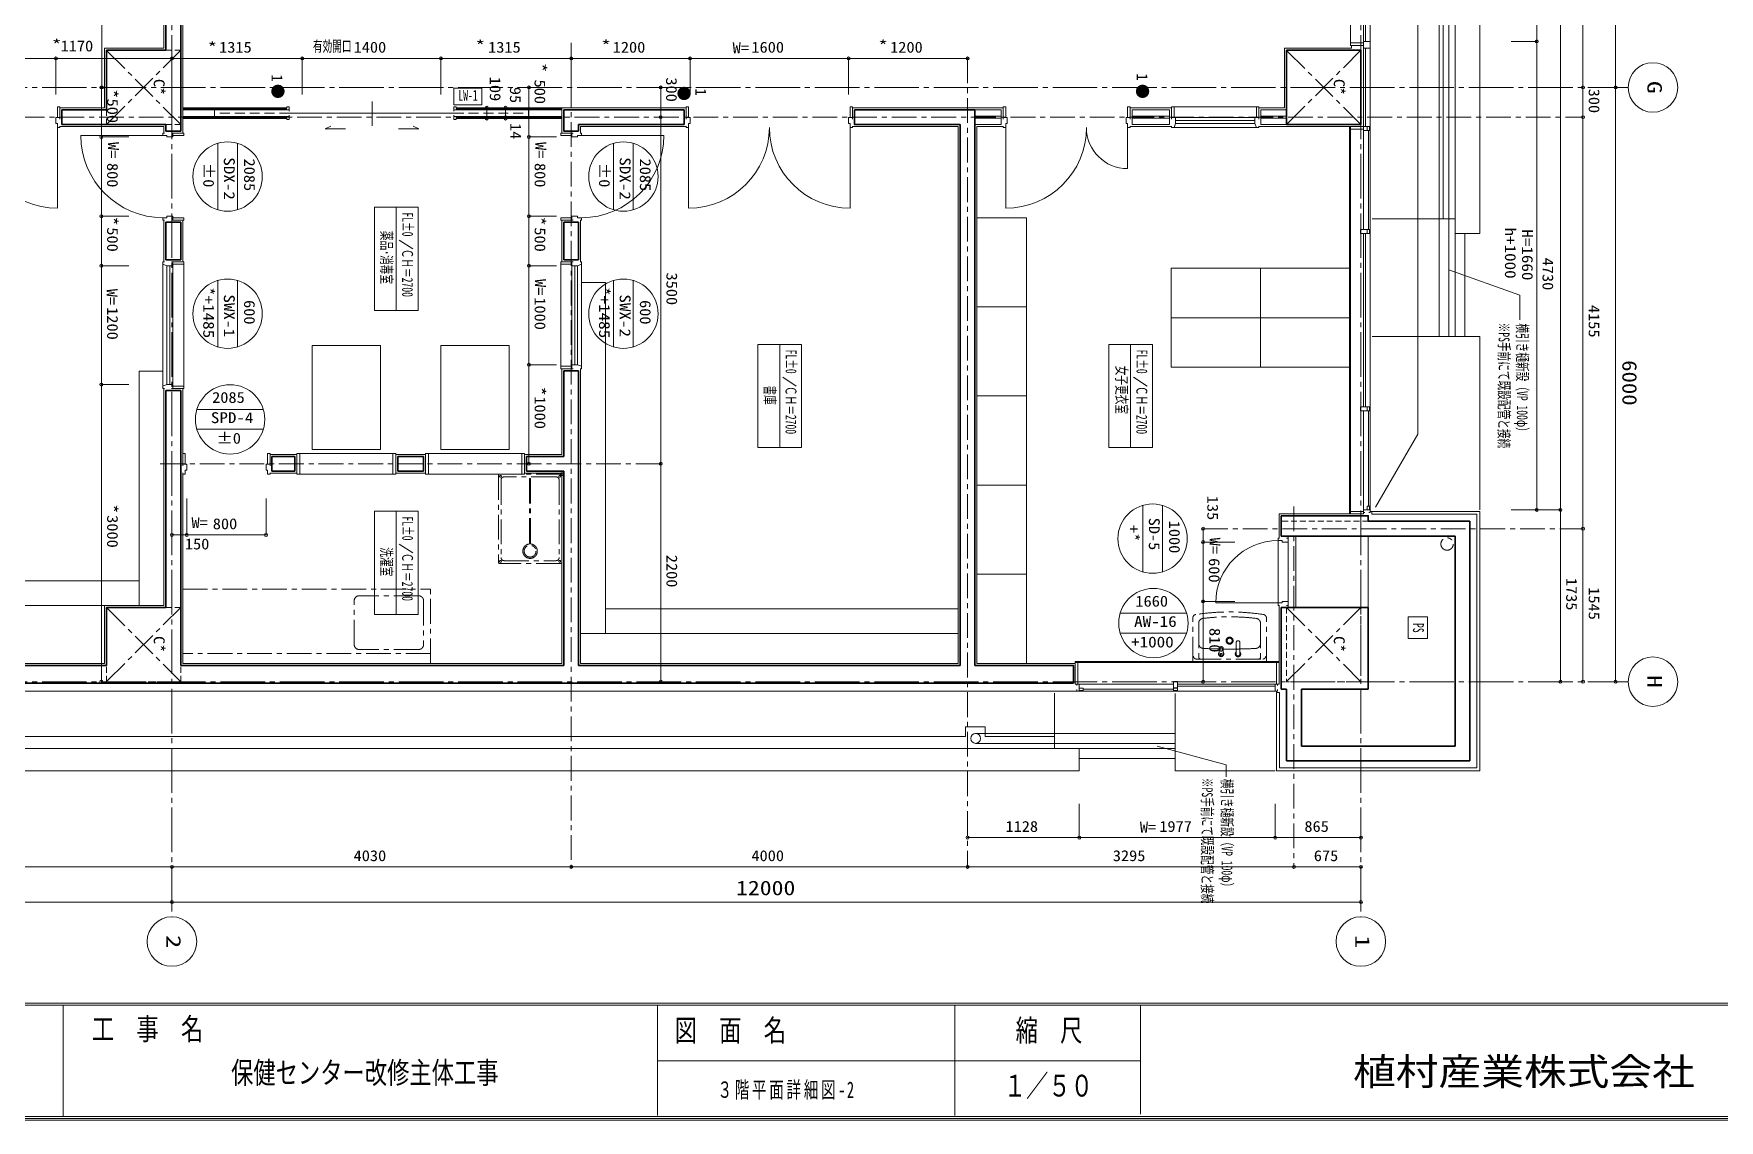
# Model space of a CAD drawing. Units: millimetres at full size, sheet at 1:50. Extents: x -48066 to 77311, y -302220 to 10476.
# Drawn here: x 51353 to 68365, y -55105 to -44134 of the extents above; entities that cross this region are included whole.
import ezdxf
from ezdxf.enums import TextEntityAlignment as Align

# ---------------------------------------------------------------- set-up
doc = ezdxf.new("R2010")
doc.units = ezdxf.units.MM
doc.header["$LTSCALE"] = 50
doc.header["$PDMODE"] = 32
doc.header["$PDSIZE"] = 30
for name, pattern in [('CHAIN1', [8, 5, -1, 1, -1]), ('CHAIN2', [12, 9, -1, 1, -1]), ('DASHED1', [1.8, 1.2, -0.6]), ('DASHED2', [3, 2, -1])]:
    doc.linetypes.add(name, pattern=pattern)
for name, color, linetype, lineweight in [('0-0_通り芯', 4, 'Continuous', 18), ('0-1_壁芯', 4, 'Continuous', 18), ('0-4_z246', 3, 'Continuous', 18), ('0-6_LGS', 4, 'Continuous', 18), ('0-7_仕上げ線', 3, 'Continuous', 18), ('0-8_平詳寸法', 4, 'Continuous', 18), ('0-A_外部建具', 4, 'Continuous', 18), ('0-B_内部建具', 4, 'Continuous', 18), ('0-C_文字', 4, 'Continuous', 18), ('1-1_床雑', 4, 'Continuous', 18), ('2-C_文字', 4, 'CHAIN1', 18), ('2-F_補助線', 4, 'CHAIN1', 18), ('3-0_平詳文字', 4, 'Continuous', 18), ('3-1_室名符号', 4, 'Continuous', 18), ('3-4_Dｼｰﾄ', 4, 'Continuous', 18), ('4-4_柱・壁', 2, 'Continuous', 35), ('4-5_柱壁寸法', 7, 'CHAIN1', 9), ('C-F_補助線', 4, 'Continuous', 18), ('F-0_図面枠', 4, 'Continuous', 18)]:
    doc.layers.add(name, color=color, linetype=linetype, lineweight=lineweight)
doc.layers.add('6-8', color=7, linetype='Continuous')
doc.styles.add('ＭＳ ゴシック', font='')
doc.styles.get('ＭＳ ゴシック').set_extended_font_data('MS Gothic')

msp = doc.modelspace()

# ---------------------------------------------------------------- linework, layer by layer
at = {"layer": '0-0_通り芯', "color": 6, "linetype": 'CHAIN2'}
for p, q in [((52747.4, -26148.41), (52747.4, -53050.25)), ((64747.4, -26148.41), (64747.4, -53050.25)), ((38836.91, -44676.59), (67445.14, -44676.59)), ((38836.91, -50676.59), (67445.14, -50676.59))]:
    msp.add_line(p, q, dxfattribs=at)
at = {"layer": '0-0_通り芯'}
for p, q in [((67317.71, -38676.59), (67317.71, -44676.59)), ((67317.71, -44676.59), (67317.71, -50676.59)), ((41747.4, -52901.41), (52747.4, -52901.41)), ((52747.4, -52901.41), (64747.4, -52901.41))]:
    msp.add_line(p, q, dxfattribs=at)
for centre in [(67695.14, -44676.59), (67695.14, -50676.59), (52747.4, -53300.25), (64747.4, -53300.25)]:
    msp.add_circle(centre, 250, dxfattribs=at)
for p in [(67317.71, -44676.59), (67317.71, -50676.59), (52747.4, -52901.41), (64747.4, -52901.41)]:
    msp.add_point(p, dxfattribs=at)
at = {"layer": '0-1_壁芯'}
for p, q in [((66989.1, -41526.59), (66989.1, -44676.59)), ((57680.83, -44676.59), (57680.83, -44976.59)), ((66989.1, -44676.59), (66989.1, -44976.59)), ((57680.83, -44976.59), (57680.83, -48476.59)), ((66989.1, -44976.59), (66989.1, -49131.59)), ((57680.83, -48476.59), (57680.83, -50676.59)), ((66989.1, -49131.59), (66989.1, -50676.59)), ((48777.4, -52546.37), (52747.4, -52546.37)), ((52747.4, -52546.37), (56777.4, -52546.37)), ((56777.4, -52546.37), (60777.4, -52546.37)), ((60777.4, -52546.37), (64072.4, -52546.37)), ((64072.4, -52546.37), (64747.4, -52546.37))]:
    msp.add_line(p, q, dxfattribs=at)
at = {"layer": '0-1_壁芯', "linetype": 'CHAIN1'}
for p, q in [((56777.4, -44226.59), (56777.4, -52546.37)), ((60777.4, -44383.37), (60777.4, -52546.37)), ((48012.03, -44976.59), (66989.1, -44976.59)), ((52628.2, -48476.59), (57680.83, -48476.59)), ((64072.4, -48907.47), (64072.4, -52546.37)), ((63154.82, -49131.59), (66989.1, -49131.59))]:
    msp.add_line(p, q, dxfattribs=at)
at = {"layer": '0-1_壁芯'}
for p in [(57680.83, -44676.59), (66989.1, -44676.59), (57680.83, -44976.59), (66989.1, -44976.59), (57680.83, -48476.59), (66989.1, -49131.59), (57680.83, -50676.59), (66989.1, -50676.59), (52747.4, -52546.37), (56777.4, -52546.37), (60777.4, -52546.37), (64072.4, -52546.37), (64747.4, -52546.37)]:
    msp.add_point(p, dxfattribs=at)
at = {"layer": '0-4_z246'}
for p, q in [((65697.39, -26148.41), (65697.39, -47191.59)), ((65947.4, -46151.59), (65947.4, -26148.41)), ((65536.89, -38676.59), (65536.89, -47191.59)), ((65577.4, -38776.59), (65577.4, -46001.59)), ((65636.7, -38676.59), (65636.7, -47191.59)), ((65697.39, -46001.59), (64862.39, -46001.59)), ((65697.39, -46151.59), (65947.4, -46151.59)), ((65797.39, -46151.59), (65797.39, -47191.59)), ((64862.4, -47191.59), (65947.4, -47191.59)), ((65947.4, -48941.59), (65947.4, -47191.59)), ((61655.39, -51351.59), (61655.39, -50791.58)), ((62873.9, -50796.59), (62873.9, -51576.59)), ((60755.39, -51131.59), (60955.4, -51131.59)), ((60755.39, -51231.59), (60755.39, -51131.59)), ((60858.29, -51199.5), (62873.9, -51199.5)), ((60955.4, -51231.59), (60955.4, -51131.59)), ((43639.4, -51351.59), (62873.9, -51351.59)), ((45739.4, -51231.59), (60755.39, -51231.59)), ((60858.29, -51299.3), (62873.9, -51299.3)), ((60955.4, -51231.59), (61655.39, -51231.59)), ((61905.39, -51576.58), (61905.39, -51351.59)), ((61905.39, -51451.59), (62873.9, -51451.59)), ((62873.9, -51576.59), (63882.4, -51576.59))]:
    msp.add_line(p, q, dxfattribs=at)
msp.add_lwpolyline([(61905.39, -51576.58), (44589.4, -51576.58), (44589.4, -51351.59)], dxfattribs=at)
msp.add_circle((60859.5, -51249.48), 50, dxfattribs=at)
at = {"layer": '0-6_LGS'}
for p, q in [((53932.4, -44903.59), (52857.4, -44903.59)), ((53177.4, -44903.59), (53177.4, -44968.59)), ((56682.4, -44903.59), (55592.4, -44903.59)), ((56347.4, -44903.59), (56347.4, -44968.59)), ((61117.4, -44901.59), (60852.4, -44901.59)), ((61117.4, -45051.59), (61117.4, -44901.59)), ((62437.4, -45051.59), (62437.4, -44901.59)), ((62817.4, -44901.59), (62437.4, -44901.59)), ((62817.4, -45051.59), (62817.4, -44901.59)), ((63737.4, -45051.59), (63737.4, -44901.59)), ((63997.4, -44901.59), (63737.4, -44901.59)), ((53932.4, -44968.59), (52857.4, -44968.59)), ((56682.4, -44968.59), (55592.4, -44968.59)), ((61117.4, -44966.59), (60852.4, -44966.59)), ((61117.4, -44986.59), (60852.4, -44986.59)), ((61117.4, -45051.59), (60852.4, -45051.59)), ((62817.4, -44966.59), (62437.4, -44966.59)), ((62817.4, -44986.59), (62437.4, -44986.59)), ((62817.4, -45051.59), (62437.4, -45051.59)), ((63997.4, -44966.59), (63737.4, -44966.59)), ((63997.4, -44986.59), (63737.4, -44986.59)), ((63997.4, -45051.59), (63737.4, -45051.59))]:
    msp.add_line(p, q, dxfattribs=at)
at = {"layer": '0-7_仕上げ線'}
for p, q in [((52667.4, -44281.59), (52667.4, -42486.59)), ((52857.4, -45136.59), (52857.4, -43256.59)), ((52667.4, -44281.59), (52067.4, -44281.59)), ((52067.4, -44281.59), (52067.4, -44881.59)), ((63977.4, -44881.59), (63977.4, -44281.59)), ((64652.4, -44281.59), (63977.4, -44281.59)), ((52067.4, -44881.59), (51617.4, -44881.59)), ((53907.4, -44881.59), (52857.4, -44881.59)), ((53907.4, -44891.09), (52857.4, -44891.09)), ((57937.4, -44881.59), (55617.4, -44881.59)), ((56682.4, -44891.09), (55617.4, -44891.09)), ((56682.4, -44881.59), (56682.4, -45136.59)), ((61137.4, -44881.59), (59617.4, -44881.59)), ((62837.4, -44881.59), (62417.4, -44881.59)), ((63977.4, -44881.59), (63717.4, -44881.59)), ((52667.4, -45071.59), (51617.4, -45071.59)), ((52667.4, -45071.59), (52667.4, -45136.59)), ((53907.4, -44981.09), (52857.4, -44981.09)), ((53907.4, -44990.59), (52857.4, -44990.59)), ((56682.4, -44981.09), (55617.4, -44981.09)), ((56682.4, -44990.59), (55617.4, -44990.59)), ((57937.4, -45071.59), (56872.4, -45071.59)), ((56872.4, -45071.59), (56872.4, -45136.59)), ((60682.4, -45071.59), (59617.4, -45071.59)), ((60682.4, -45071.59), (60682.4, -50491.59)), ((60872.4, -45071.59), (60872.4, -50491.59)), ((61137.4, -45071.59), (60872.4, -45071.59)), ((62837.4, -45071.59), (62417.4, -45071.59)), ((64642.4, -45071.59), (63717.4, -45071.59)), ((64633.4, -45071.59), (64633.4, -48981.59)), ((52667.4, -46016.59), (52667.4, -46436.59)), ((52857.4, -46016.59), (52857.4, -46436.59)), ((56682.4, -46016.59), (56682.4, -46436.59)), ((56872.4, -46016.59), (56872.4, -46436.59)), ((56682.4, -47516.59), (56682.4, -48381.59)), ((56872.4, -47516.59), (56872.4, -50491.59)), ((52667.4, -47716.59), (52667.4, -49906.59)), ((52857.4, -48371.59), (52857.4, -47716.59)), ((54007.4, -48381.59), (53737.4, -48381.59)), ((55307.4, -48381.59), (55007.4, -48381.59)), ((56682.4, -48381.59), (56307.4, -48381.59)), ((52857.4, -48581.59), (52857.4, -50491.59)), ((54007.4, -48571.59), (53737.4, -48571.59)), ((55307.4, -48571.59), (55007.4, -48571.59)), ((56682.4, -48571.59), (56307.4, -48571.59)), ((63922.4, -49226.59), (63922.4, -48981.59)), ((64642.4, -48981.59), (63922.4, -48981.59)), ((65947.4, -48956.59), (64842.4, -48956.59)), ((65917.4, -48986.58), (64857.4, -48986.59)), ((65917.4, -51546.59), (65917.4, -48986.58)), ((65947.4, -51576.59), (65947.4, -48956.59)), ((52667.4, -49906.59), (52067.4, -49906.59)), ((52067.4, -49906.59), (52067.4, -50491.59)), ((63922.39, -50491.59), (63922.39, -49906.59)), ((52067.4, -50491.59), (48872.4, -50491.58)), ((60682.4, -50491.59), (56872.4, -50491.59)), ((61865.39, -50491.59), (60872.4, -50491.59)), ((61865.39, -50472.59), (63922.39, -50472.59)), ((61880.39, -50771.59), (44614.4, -50771.59)), ((63897.39, -51576.59), (63897.39, -50771.59)), ((63897.39, -50786.59), (63927.39, -50786.59)), ((63927.39, -51546.59), (63927.39, -50786.59)), ((65917.4, -51546.59), (63927.39, -51546.59)), ((65947.4, -51576.59), (63897.39, -51576.59))]:
    msp.add_line(p, q, dxfattribs=at)
msp.add_lwpolyline([(56682.4, -48571.59), (56682.4, -50491.59), (52857.4, -50491.59)], dxfattribs=at)
at = {"layer": '0-8_平詳寸法'}
for p, q in [((55924.84, -44881.59), (55924.84, -44990.59)), ((56115.43, -44881.59), (56115.43, -44976.59)), ((56115.43, -44976.59), (56115.43, -44990.59))]:
    msp.add_line(p, q, dxfattribs=at)
for p in [(55924.84, -44881.59), (56115.43, -44881.59), (55924.84, -44990.59), (56115.43, -44976.59), (56115.43, -44990.59)]:
    msp.add_point(p, dxfattribs=at)
at = {"layer": '0-A_外部建具'}
for p, q in [((64772.4, -38241.59), (64772.4, -46111.59)), ((64642.4, -44226.59), (64642.39, -39126.59)), ((64793.4, -44211.59), (64793.4, -43241.59)), ((64772.4, -44211.59), (64842.4, -44211.59)), ((64652.4, -44281.59), (64652.4, -44251.59)), ((64842.4, -44281.59), (64772.4, -44281.59)), ((64793.4, -45071.59), (64793.4, -44281.59)), ((64642.4, -48981.59), (64642.4, -45071.59)), ((64642.4, -45096.59), (64772.4, -45096.59)), ((64823.4, -45111.59), (64823.4, -46111.59)), ((64772.4, -47901.59), (64772.4, -46151.59)), ((64793.4, -46151.59), (64793.4, -47901.59)), ((64823.39, -48903.59), (64823.4, -47941.59)), ((64642.4, -48956.59), (64772.4, -48956.59)), ((64842.4, -48941.59), (64772.4, -48941.59)), ((64772.4, -48966.59), (64787.4, -48966.59)), ((64827.4, -48966.59), (64842.4, -48966.59)), ((64857.4, -48956.59), (64857.4, -48986.59)), ((61865.39, -50701.59), (61865.39, -50472.59)), ((63922.39, -50481.59), (61865.39, -50481.59)), ((61890.39, -50481.59), (61890.39, -50701.59)), ((63897.39, -50481.59), (63897.39, -50701.59)), ((61880.39, -50701.59), (61880.39, -50716.59)), ((62855.39, -50701.59), (61905.39, -50701.59)), ((63882.39, -50771.59), (61905.39, -50771.59)), ((61943.39, -50752.59), (62855.39, -50752.59)), ((63882.39, -50701.59), (62895.39, -50701.59)), ((62895.39, -50722.59), (63882.39, -50722.59)), ((63907.39, -50701.59), (63907.39, -50716.59))]:
    msp.add_line(p, q, dxfattribs=at)
for points in [[(64842.4, -48966.59), (64842.4, -38241.59), (64772.4, -38241.59)], [(64772.4, -44251.59), (64642.4, -44251.59), (64642.4, -44226.59), (64772.4, -44226.59)], [(64633.4, -45071.59), (64809.4, -45071.59), (64809.4, -45111.59), (64772.4, -45111.59)], [(64772.4, -47941.59), (64772.4, -48981.59), (64633.4, -48981.59)], [(64811.39, -48941.59), (64811.39, -48903.59), (64835.39, -48903.59), (64835.39, -48941.59)], [(63882.39, -50701.59), (63922.39, -50701.59), (63922.39, -50472.59)], [(61880.39, -50756.59), (61880.39, -50771.59), (61905.39, -50771.59), (61905.39, -50701.59), (61865.39, -50701.59)], [(61905.39, -50740.59), (61943.39, -50740.59), (61943.39, -50764.59), (61905.39, -50764.59)], [(63907.39, -50756.59), (63907.39, -50771.59), (63882.39, -50771.59), (63882.39, -50701.59)]]:
    msp.add_lwpolyline(points, dxfattribs=at)
for points in [[(64811.4, -45111.59), (64811.4, -45071.59), (64835.4, -45071.59), (64835.4, -45111.59)], [(64744.4, -46151.59), (64744.4, -46111.59), (64809.4, -46111.59), (64809.4, -46151.59)], [(64811.4, -46151.59), (64811.4, -46111.59), (64835.4, -46111.59), (64835.4, -46151.59)], [(64744.4, -47901.59), (64744.4, -47941.59), (64809.4, -47941.59), (64809.4, -47901.59)], [(64811.4, -47901.59), (64811.4, -47941.59), (64835.4, -47941.59), (64835.4, -47901.59)], [(62895.39, -50673.59), (62855.39, -50673.59), (62855.39, -50738.59), (62895.39, -50738.59)], [(62895.39, -50740.59), (62855.39, -50740.59), (62855.39, -50764.59), (62895.39, -50764.59)]]:
    msp.add_lwpolyline(points, close=True, dxfattribs=at)
at = {"layer": '0-B_内部建具'}
for p, q in [((51617.4, -44871.59), (51617.4, -44996.59)), ((53932.4, -44916.09), (53932.4, -44871.59)), ((54767.05, -45065.72), (54767.05, -44817.46)), ((55592.4, -44916.09), (55592.4, -44871.59)), ((57937.4, -44871.59), (57937.4, -44996.59)), ((59617.4, -44871.59), (59617.4, -44996.59)), ((61137.4, -44871.59), (61137.4, -44996.59)), ((62417.4, -44871.59), (62417.4, -44996.59)), ((62837.4, -44871.59), (63717.4, -44871.59)), ((62837.4, -44871.59), (62837.4, -44996.59)), ((62862.4, -44981.59), (62862.4, -44871.59)), ((63692.4, -44981.59), (63692.4, -44871.59)), ((63717.4, -44871.59), (63717.4, -44996.59)), ((51592.4, -45081.59), (51592.4, -45896.59)), ((55592.4, -44936.09), (53932.4, -44936.09)), ((57962.4, -45081.59), (57962.4, -45896.59)), ((59592.4, -45081.59), (59592.4, -45896.59)), ((61162.4, -45081.59), (61162.4, -45896.59)), ((62392.4, -45081.59), (62392.4, -45496.59)), ((62837.4, -44981.59), (63717.4, -44981.59)), ((62837.4, -45066.59), (62837.4, -45081.59)), ((63677.4, -45011.59), (62877.4, -45011.59)), ((63677.4, -45041.59), (62877.4, -45041.59)), ((52657.4, -45161.59), (51827.4, -45161.59)), ((52867.4, -45136.59), (52742.4, -45136.59)), ((56672.4, -45136.59), (56797.4, -45136.59)), ((56882.4, -45161.59), (57712.4, -45161.59)), ((52867.4, -46016.59), (52742.4, -46016.59)), ((56672.4, -46016.59), (56797.4, -46016.59)), ((52867.4, -46436.59), (52742.4, -46436.59)), ((52757.4, -47716.59), (52757.4, -46436.59)), ((52867.4, -47716.59), (52867.4, -46436.59)), ((56672.4, -46436.59), (56797.4, -46436.59)), ((56672.4, -47516.59), (56672.4, -46436.59)), ((56782.4, -47516.59), (56782.4, -46436.59)), ((52697.4, -46476.59), (52697.4, -47676.59)), ((52727.4, -46476.59), (52727.4, -47676.59)), ((52757.4, -46461.59), (52867.4, -46461.59)), ((56782.4, -46461.59), (56672.4, -46461.59)), ((56812.4, -46476.59), (56812.4, -47476.59)), ((56842.4, -46476.59), (56842.4, -47476.59)), ((56782.4, -47491.59), (56672.4, -47491.59)), ((56672.4, -47516.59), (56797.4, -47516.59)), ((56867.4, -47516.59), (56882.4, -47516.59)), ((52672.4, -47716.59), (52657.4, -47716.59)), ((52867.4, -47716.59), (52742.4, -47716.59)), ((52757.4, -47691.59), (52867.4, -47691.59)), ((52857.4, -48371.59), (52857.4, -48496.59)), ((53737.4, -48371.59), (53737.4, -48496.59)), ((54037.4, -48371.59), (54037.4, -48581.59)), ((54977.4, -48581.59), (54977.4, -48371.59)), ((55007.4, -48371.59), (55007.4, -48581.59)), ((55337.4, -48371.59), (55337.4, -48581.59)), ((56277.4, -48581.59), (56277.4, -48371.59)), ((56307.4, -48371.59), (56307.4, -48581.59)), ((63927.39, -49226.59), (63912.39, -49226.59)), ((64012.39, -49226.59), (63997.39, -49226.59)), ((64012.39, -49206.59), (64012.39, -49926.59)), ((64092.39, -49926.59), (64092.39, -49206.59)), ((64822.4, -49926.59), (64822.4, -49206.59)), ((64012.39, -49906.59), (63997.39, -49906.59))]:
    msp.add_line(p, q, dxfattribs=at)
at = {"layer": '0-B_内部建具', "linetype": 'DASHED2'}
for p, q in [((53932.4, -44936.09), (53197.4, -44936.09)), ((55592.4, -44936.09), (56327.4, -44936.09))]:
    msp.add_line(p, q, dxfattribs=at)
at = {"layer": '0-B_内部建具'}
for points in [[(51592.4, -44981.59), (51592.4, -44871.59), (51617.4, -44871.59)], [(53932.4, -44871.59), (53907.4, -44871.59), (53907.4, -44886.59)], [(55592.4, -44871.59), (55617.4, -44871.59), (55617.4, -44886.59)], [(57962.4, -44981.59), (57962.4, -44871.59), (57937.4, -44871.59)], [(59592.4, -44981.59), (59592.4, -44871.59), (59617.4, -44871.59)], [(61162.4, -44981.59), (61162.4, -44871.59), (61137.4, -44871.59)], [(62392.4, -44981.59), (62392.4, -44871.59), (62417.4, -44871.59)], [(51617.4, -45066.59), (51617.4, -45081.59), (51592.4, -45081.59), (51592.4, -45041.59), (51577.4, -45041.59), (51577.4, -44981.59), (51617.4, -44981.59)], [(53932.4, -44956.09), (53932.4, -45000.59), (53907.4, -45000.59), (53907.4, -44986.09)], [(54499.99, -45095.88), (54295.81, -45095.88), (54351.5, -45068.04)], [(55034.11, -45095.88), (55238.29, -45095.88), (55182.6, -45068.04)], [(55592.4, -44956.09), (55592.4, -45000.59), (55617.4, -45000.59), (55617.4, -44986.09)], [(57937.4, -45066.59), (57937.4, -45081.59), (57962.4, -45081.59), (57962.4, -45041.59), (57977.4, -45041.59), (57977.4, -44981.59), (57937.4, -44981.59)], [(59617.4, -45066.59), (59617.4, -45081.59), (59592.4, -45081.59), (59592.4, -45041.59), (59577.4, -45041.59), (59577.4, -44981.59), (59617.4, -44981.59)], [(61137.4, -45066.59), (61137.4, -45081.59), (61162.4, -45081.59), (61162.4, -45041.59), (61177.4, -45041.59), (61177.4, -44981.59), (61137.4, -44981.59)], [(62417.4, -45066.59), (62417.4, -45081.59), (62392.4, -45081.59), (62392.4, -45041.59), (62377.4, -45041.59), (62377.4, -44981.59), (62417.4, -44981.59)], [(63717.4, -45066.59), (63717.4, -45081.59), (62837.4, -45081.59)], [(62862.4, -45081.59), (62877.4, -45041.59), (62877.4, -44981.59)], [(63692.4, -45081.59), (63677.4, -45041.59), (63677.4, -44981.59)], [(52672.4, -45136.59), (52657.4, -45136.59), (52657.4, -45161.59), (52697.4, -45161.59), (52697.4, -45176.59), (52757.4, -45176.59), (52757.4, -45136.59)], [(52757.4, -45161.59), (52867.4, -45161.59), (52867.4, -45136.59)], [(56782.4, -45161.59), (56672.4, -45161.59), (56672.4, -45136.59)], [(56867.4, -45136.59), (56882.4, -45136.59), (56882.4, -45161.59), (56842.4, -45161.59), (56842.4, -45176.59), (56782.4, -45176.59), (56782.4, -45136.59)], [(52672.4, -46016.59), (52657.4, -46016.59), (52657.4, -45991.59), (52697.4, -45991.59), (52697.4, -45976.59), (52757.4, -45976.59), (52757.4, -46016.59)], [(52757.4, -45991.59), (52867.4, -45991.59), (52867.4, -46016.59)], [(56782.4, -45991.59), (56672.4, -45991.59), (56672.4, -46016.59)], [(56867.4, -46016.59), (56882.4, -46016.59), (56882.4, -45991.59), (56842.4, -45991.59), (56842.4, -45976.59), (56782.4, -45976.59), (56782.4, -46016.59)], [(52672.4, -46436.59), (52657.4, -46436.59), (52657.4, -47716.59)], [(56867.4, -46436.59), (56882.4, -46436.59), (56882.4, -47516.59)], [(52657.4, -46461.59), (52697.4, -46476.59), (52757.4, -46476.59)], [(56882.4, -46461.59), (56842.4, -46476.59), (56782.4, -46476.59)], [(56882.4, -47491.59), (56842.4, -47476.59), (56782.4, -47476.59)], [(52657.4, -47691.59), (52697.4, -47676.59), (52757.4, -47676.59)], [(52882.4, -48481.59), (52882.4, -48371.59), (52857.4, -48371.59)], [(52857.4, -48566.59), (52857.4, -48581.59), (52882.4, -48581.59), (52882.4, -48541.59), (52897.4, -48541.59), (52897.4, -48481.59), (52857.4, -48481.59)], [(53737.4, -48566.59), (53737.4, -48581.59), (53712.4, -48581.59), (53712.4, -48541.59), (53697.4, -48541.59), (53697.4, -48481.59), (53737.4, -48481.59)], [(53712.4, -48481.59), (53712.4, -48371.59), (53737.4, -48371.59)], [(55007.4, -48581.59), (54007.4, -48581.59), (54007.4, -48371.59), (55007.4, -48371.59)], [(56307.4, -48581.59), (55307.4, -48581.59), (55307.4, -48371.59), (56307.4, -48371.59)], [(63927.39, -49906.59), (63912.39, -49906.59), (63912.39, -49226.59)], [(63912.39, -49251.59), (63952.39, -49251.59), (63952.39, -49266.59), (64012.39, -49266.59)], [(63282.39, -49881.59), (63952.39, -49881.59), (63952.39, -49866.59), (64012.39, -49866.59)]]:
    msp.add_lwpolyline(points, dxfattribs=at)
for centre, radius, start, end in [((51592.4, -45081.59), 815, 179.99996, 269.99996), ((57962.4, -45081.59), 815, 270.00004, 0.00004), ((59592.4, -45081.59), 815, 179.99996, 269.99996), ((61162.4, -45081.59), 815, 270.00004, 0.00004), ((62392.4, -45081.59), 415, 179.99996, 269.99996), ((52657.4, -45161.59), 830, 180.00004, 270.00004), ((56882.4, -45161.59), 830, 269.99996, 359.99996), ((63912.39, -49881.59), 630, 90, 180)]:
    msp.add_arc(centre, radius, start, end, dxfattribs=at)
at = {"layer": '0-C_文字'}
for p, q in [((66761.69, -26146.14), (66761.69, -48941.59)), ((66522.85, -44211.59), (66522.85, -39141.59)), ((52041.07, -42331.6), (52041.07, -44676.59)), ((66522.85, -44211.59), (66264.31, -44211.59)), ((66522.85, -44211.59), (66522.85, -48941.59)), ((49977.4, -44383.37), (51577.4, -44383.37)), ((51577.4, -44383.37), (51577.4, -44748.6)), ((51577.4, -44383.37), (52747.4, -44383.37)), ((52747.4, -44383.37), (52747.4, -44748.6)), ((54062.39, -44383.37), (52747.4, -44383.37)), ((54062.39, -44383.37), (54062.39, -44748.6)), ((55462.39, -44383.37), (54062.39, -44383.37)), ((55462.39, -44383.37), (55462.39, -44748.6)), ((55462.39, -44383.37), (56777.4, -44383.37)), ((56777.4, -44383.37), (56777.4, -44748.6)), ((57977.4, -44383.37), (56777.4, -44383.37)), ((57977.4, -44383.37), (59577.4, -44383.37)), ((57977.4, -44383.37), (57977.4, -44748.6)), ((59577.4, -44383.37), (60777.4, -44383.37)), ((59577.4, -44383.37), (59577.4, -44748.6)), ((52035.34, -44676.59), (52035.34, -45176.59)), ((52041.07, -44676.59), (52387.56, -44676.59)), ((56350.56, -44676.59), (56350.56, -45176.59)), ((52035.34, -45176.59), (52035.34, -45976.59)), ((52035.34, -45176.59), (52313.08, -45176.59)), ((56350.56, -45176.59), (56350.56, -45976.59)), ((56350.56, -45176.59), (56628.29, -45176.59)), ((52035.34, -45976.59), (52035.34, -46476.59)), ((52035.34, -45976.59), (52313.08, -45976.59)), ((56350.56, -45976.59), (56350.56, -46476.59)), ((56350.56, -45976.59), (56628.29, -45976.59)), ((52035.34, -46476.59), (52035.34, -47676.59)), ((52035.34, -46476.59), (52313.08, -46476.59)), ((56350.56, -46476.59), (56628.29, -46476.59)), ((56350.56, -46476.59), (56350.56, -47476.59)), ((56350.56, -47476.59), (56628.29, -47476.59)), ((56350.56, -47476.59), (56350.56, -48476.59)), ((52035.34, -47676.59), (52035.34, -50676.59)), ((52035.34, -47676.59), (52313.08, -47676.59)), ((52897.4, -49195.34), (52897.4, -48826.23)), ((53697.4, -49195.34), (53697.4, -48826.23)), ((66761.69, -48941.59), (66264.31, -48941.59)), ((66761.69, -48941.59), (66761.69, -50676.59)), ((63154.82, -49266.59), (63154.82, -49131.59)), ((52747.4, -49195.34), (52897.4, -49195.34)), ((52897.4, -49195.34), (53697.4, -49195.34)), ((63154.82, -49866.59), (63154.82, -49266.59)), ((63154.82, -49266.59), (63475.77, -49266.59)), ((63154.82, -49866.59), (63475.77, -49866.59)), ((63154.82, -50676.59), (63154.82, -49866.59)), ((61905.39, -52250.91), (61905.39, -51910.23)), ((63882.39, -52250.91), (63882.39, -51910.23)), ((60777.4, -52250.91), (61905.39, -52250.91)), ((61905.39, -52250.91), (63882.39, -52250.91)), ((63882.39, -52250.91), (64747.4, -52250.91))]:
    msp.add_line(p, q, dxfattribs=at)
for p in [(66522.85, -44211.59), (51577.4, -44383.37), (52747.4, -44383.37), (54062.39, -44383.37), (55462.39, -44383.37), (56777.4, -44383.37), (57977.4, -44383.37), (59577.4, -44383.37), (60777.4, -44383.37), (52035.34, -44676.59), (52041.07, -44676.59), (56350.56, -44676.59), (52035.34, -45176.59), (56350.56, -45176.59), (52035.34, -45976.59), (56350.56, -45976.59), (52035.34, -46476.59), (56350.56, -46476.59), (56350.56, -47476.59), (52035.34, -47676.59), (56350.56, -48476.59), (66522.85, -48941.59), (66761.69, -48941.59), (63154.82, -49131.59), (52747.4, -49195.34), (52897.4, -49195.34), (53697.4, -49195.34), (63154.82, -49266.59), (63154.82, -49866.59), (52035.34, -50676.59), (63154.82, -50676.59), (66761.69, -50676.59), (60777.4, -52250.91), (61905.39, -52250.91), (63882.39, -52250.91), (64747.4, -52250.91)]:
    msp.add_point(p, dxfattribs=at)
at = {"layer": '1-1_床雑'}
for p, q in [((61372.4, -45991.59), (60872.4, -45991.59)), ((62833.4, -46501.59), (62833.4, -47501.59)), ((64633.4, -46501.59), (62833.4, -46501.59)), ((63733.4, -46501.59), (63733.4, -47501.59)), ((57122.4, -46645.59), (56882.4, -46645.59)), ((57122.4, -46645.59), (57122.4, -50191.59)), ((61372.4, -46891.59), (60872.4, -46891.59)), ((64633.4, -47001.59), (62833.4, -47001.59)), ((52657.4, -47542.59), (52417.39, -47542.59)), ((52417.39, -49906.59), (52417.39, -47542.59)), ((61372.4, -47791.59), (60872.4, -47791.59)), ((61372.4, -48691.59), (60872.4, -48691.59)), ((48872.4, -49656.59), (52417.39, -49656.59)), ((61372.4, -49591.59), (60872.4, -49591.59)), ((52067.4, -49906.59), (48872.4, -49906.59)), ((60682.4, -49941.59), (57122.4, -49941.59)), ((60682.4, -50191.59), (56872.4, -50191.59))]:
    msp.add_line(p, q, dxfattribs=at)
for points in [[(60872.4, -45991.59), (60872.4, -50491.59), (61372.4, -50491.59), (61372.4, -45991.59)], [(62833.4, -47501.59), (64633.4, -47501.59), (64633.4, -46501.59)]]:
    msp.add_lwpolyline(points, dxfattribs=at)
for points in [[(54852.9, -47283.59), (54161.9, -47283.59), (54161.9, -48331.59), (54852.9, -48331.59)], [(56152.9, -47283.59), (55461.9, -47283.59), (55461.9, -48331.59), (56152.9, -48331.59)]]:
    msp.add_lwpolyline(points, close=True, dxfattribs=at)
at = {"layer": '2-C_文字'}
for p, q in [((56042.4, -48591.59), (56042.4, -49471.59)), ((56672.4, -48581.59), (56052.4, -48581.59)), ((56069.4, -48639.59), (56069.4, -49423.59)), ((56624.4, -48608.59), (56100.4, -48608.59)), ((56357.4, -48626.59), (56357.4, -49279.49)), ((56367.4, -48626.59), (56357.4, -48626.59)), ((56367.4, -48626.59), (56367.4, -49279.49)), ((56655.4, -48639.59), (56655.4, -49423.59)), ((56682.4, -48591.59), (56682.4, -49471.59)), ((56672.4, -49481.59), (56052.4, -49481.59)), ((56100.4, -49454.59), (56624.4, -49454.59)), ((52857.4, -49741.59), (55357.39, -49741.59)), ((55237.41, -49809.04), (54637.42, -49809.04)), ((55357.39, -50491.59), (55357.39, -49741.59)), ((54587.42, -50301.64), (54587.42, -49859.04)), ((55287.41, -49859.04), (55287.41, -50301.64)), ((63050.39, -50472.59), (63050.39, -50035.06)), ((63110.39, -50087.03), (63110.39, -50429.59)), ((63734.39, -50087.03), (63734.39, -50429.59)), ((63794.39, -50472.59), (63794.39, -50035.15)), ((55237.41, -50351.64), (54637.42, -50351.64)), ((63316.42, -50381.82), (63316.44, -50343.59)), ((63326.44, -50346.59), (63326.44, -50358.59)), ((63348.44, -50358.59), (63348.44, -50346.59)), ((63358.44, -50343.59), (63358.47, -50381.82)), ((63488.44, -50283.25), (63488.5, -50397.22)), ((63526.39, -50397.22), (63526.44, -50282.53)), ((55357.39, -50391.59), (52857.4, -50391.59)), ((63050.39, -50472.59), (63794.39, -50472.59)), ((63086.39, -50447.59), (63758.39, -50447.59)), ((63316.28, -50397.71), (63316.26, -50391.3)), ((63329.94, -50397.59), (63329.94, -50417.44)), ((63344.94, -50397.59), (63344.94, -50417.44)), ((63358.6, -50397.71), (63358.59, -50391.29))]:
    msp.add_line(p, q, dxfattribs=at)
msp.add_lwpolyline([(63310.97, -50397.48), (63310.97, -50397.48), (63310.97, -50397.54)], dxfattribs=at)
for centre, radius in [((56063.4, -48602.59), 9.25), ((56661.4, -48602.59), 9.25), ((56682.4, -48581.59), 2), ((56362.4, -49358.59), 59.5), ((56063.4, -49460.59), 9.25), ((56661.4, -49460.59), 9.25)]:
    msp.add_circle(centre, radius, dxfattribs=at)
for centre, radius, start, end in [((56052.4, -48591.59), 10, 90, 180), ((56100.4, -48639.59), 31, 90, 180), ((56624.4, -48639.59), 31, 360, 90), ((56672.4, -48591.59), 10, 0, 90), ((56362.4, -49358.59), 73, 98.62693, 270), ((56350.4, -49279.49), 7, 278.62693, 0), ((56362.4, -49358.59), 73, 270, 81.37307), ((56374.4, -49279.49), 7, 180, 261.37307), ((56052.4, -49471.59), 10, 180, 270), ((56100.4, -49423.59), 31, 180, 270), ((56624.4, -49423.59), 31, 270, 360), ((56672.4, -49471.59), 10, 270, 360), ((54637.42, -49859.04), 50, 90, 180), ((55237.41, -49859.04), 50, 0, 90), ((63088.39, -50035.15), 38, 98.41101, 180), ((63422.39, -52293.99), 2321.4, 81.58899, 98.41101), ((63756.39, -50035.15), 38, 360, 81.58899), ((63160.39, -50087.03), 50, 96.74416, 180), ((63422.39, -52302.59), 2281, 83.25584, 96.74416), ((63684.39, -50087.03), 50, 360, 83.25584), ((54637.42, -50301.64), 50, 180, 270), ((55237.41, -50301.64), 50, 270, 360), ((63160.39, -50290.65), 50, 180, 266.96596), ((63422.39, -45347.59), 5000, 266.96596, 268.0583), ((63422.39, -45347.59), 5000, 268.0583, 268.78575), ((63337.44, -50343.59), 21, 0.0001, 179.9999), ((63337.44, -50346.59), 11, 0.00029, 179.99971), ((63422.39, -45347.59), 5000, 269.26715, 270.75724), ((63422.39, -50262.59), 35.5, 90.00001, 269.99999), ((63422.39, -50262.59), 25.5, 90.00002, 269.99998), ((63422.39, -50262.59), 35.5, 269.99999, 90.00001), ((63422.39, -50262.59), 25.5, 269.99998, 90.00002), ((63507.42, -50281.53), 19.05, 356.98874, 185.18056), ((63507.61, -50297.22), 50.64, 248.19465, 291.07077), ((63422.39, -45347.59), 5000, 271.19204, 271.94098), ((63422.39, -45347.59), 5000, 271.94098, 273.03404), ((63684.39, -50290.65), 50, 273.03404, 0), ((63086.39, -50418.59), 29, 180, 270), ((63128.39, -50429.59), 18, 180, 270), ((63337.22, -50397.47), 26.25, 142.55697, 180.01109), ((63337.41, -50397.49), 26.44, 180.11926, 359.78057), ((63299.39, -50380.85), 17.05, 341.68708, 356.74298), ((63337.44, -50397.66), 21.16, 180.12622, 359.87378), ((63337.44, -50358.59), 11, 180.00029, 359.99971), ((63337.44, -50397.59), 7.5, 359.99101, 180), ((63337.82, -50397.28), 26.03, 359.31061, 37.5783), ((63375.49, -50380.85), 17.05, 183.25702, 198.31292), ((63507.44, -50397.59), 27.5, 133.50291, 46.49709), ((63507.44, -50397.54), 18.95, 179.02964, 0.97474), ((63716.39, -50429.59), 18, 270, 0), ((63758.39, -50418.59), 29, 270, 360)]:
    msp.add_arc(centre, radius, start, end, dxfattribs=at)
msp.add_point((56682.4, -48581.59), dxfattribs=at)
at = {"layer": '2-F_補助線'}
msp.add_circle((65617.4, -49286.59), 62.5, dxfattribs=at)
at = {"layer": '3-0_平詳文字'}
for p, q in [((63386.98, -51514.35), (62692.38, -51328.24)), ((63386.98, -51638.34), (63386.98, -51514.35))]:
    msp.add_line(p, q, dxfattribs=at)
msp.add_lwpolyline([(65636.7, -46519.44), (66351.68, -46772.27), (66351.68, -47022.27)], dxfattribs=at)
msp.add_lwpolyline([(65421.24, -50020.71), (65421.24, -50241.94), (65223.19, -50241.94), (65223.19, -50020.71)], close=True, dxfattribs=at)
at = {"layer": '3-1_室名符号'}
for p, q in [((54792.16, -45886.49), (54792.16, -46927.63)), ((54792.16, -45886.49), (55231.91, -45886.49)), ((55011.9, -46927.63), (55011.9, -45886.49)), ((55231.91, -46927.63), (55231.91, -45886.49)), ((55178.85, -46307.08), (55042.4, -46218.26)), ((55231.91, -46927.63), (54792.16, -46927.63)), ((58662.36, -47271.68), (58662.36, -48312.82)), ((58662.36, -47271.68), (59102.1, -47271.68)), ((58882.1, -48312.82), (58882.1, -47271.68)), ((59102.1, -48312.82), (59102.1, -47271.68)), ((62203.05, -47271.68), (62203.05, -48312.82)), ((62203.05, -47271.68), (62642.8, -47271.68)), ((62422.79, -48312.82), (62422.79, -47271.68)), ((62642.8, -48312.82), (62642.8, -47271.68)), ((59049.04, -47692.27), (58912.59, -47603.45)), ((62589.74, -47692.27), (62453.28, -47603.45)), ((59102.1, -48312.82), (58662.36, -48312.82)), ((62642.8, -48312.82), (62203.05, -48312.82)), ((54792.16, -48956.08), (54792.16, -49997.22)), ((54792.16, -48956.08), (55231.91, -48956.08)), ((55011.9, -49997.22), (55011.9, -48956.08)), ((55231.91, -49997.22), (55231.91, -48956.08)), ((55178.85, -49376.67), (55042.4, -49287.85)), ((55231.91, -49997.22), (54792.16, -49997.22))]:
    msp.add_line(p, q, dxfattribs=at)
at = {"layer": '3-4_Dｼｰﾄ'}
for p, q in [((55591.36, -44851.39), (55591.36, -44682.73)), ((55876.85, -44851.39), (55591.36, -44851.39))]:
    msp.add_line(p, q, dxfattribs=at)
msp.add_lwpolyline([(55591.36, -44682.73), (55876.85, -44682.73), (55876.85, -44851.39)], dxfattribs=at)
at = {"layer": '4-4_柱・壁'}
for p, q in [((52687.4, -43276.59), (52687.4, -44301.59)), ((52837.4, -43276.59), (52837.4, -45116.59)), ((52687.4, -44301.59), (52087.4, -44301.59)), ((52087.4, -44301.59), (52087.4, -44901.59)), ((63997.4, -45051.59), (63997.4, -44301.59)), ((63997.4, -44301.59), (64747.4, -44301.59)), ((64747.4, -44301.59), (64747.4, -45051.59)), ((52087.4, -44901.59), (51637.4, -44901.59)), ((51637.4, -45051.59), (51637.4, -44901.59)), ((56702.4, -44901.59), (56702.4, -45116.59)), ((57917.4, -44901.59), (56702.4, -44901.59)), ((57917.4, -45051.59), (57917.4, -44901.59)), ((60852.4, -44901.59), (59637.4, -44901.59)), ((60852.4, -44901.59), (60852.4, -50511.59)), ((52687.4, -45051.59), (51637.4, -45051.59)), ((52687.4, -45051.59), (52687.4, -45116.59)), ((56852.4, -45051.59), (56852.4, -45116.59)), ((57917.4, -45051.59), (56852.4, -45051.59)), ((60702.4, -45051.59), (60702.4, -50511.59)), ((64747.4, -45051.59), (63997.4, -45051.59)), ((52687.4, -45116.59), (52837.4, -45116.59)), ((56852.4, -45116.59), (56702.4, -45116.59)), ((52687.4, -46036.59), (52837.4, -46036.59)), ((52687.4, -46036.59), (52687.4, -46416.59)), ((52837.4, -46036.59), (52837.4, -46416.59)), ((56852.4, -46036.59), (56702.4, -46036.59)), ((56702.4, -46036.59), (56702.4, -46416.59)), ((56852.4, -46036.59), (56852.4, -46416.59)), ((52687.4, -46416.59), (52837.4, -46416.59)), ((56852.4, -46416.59), (56702.4, -46416.59)), ((56852.4, -47536.59), (56702.4, -47536.59)), ((56702.4, -47536.59), (56702.4, -48401.59)), ((56852.4, -47536.59), (56852.4, -50511.59)), ((52687.4, -47736.59), (52837.4, -47736.59)), ((52687.4, -47736.59), (52687.4, -49926.59)), ((52837.4, -47736.59), (52837.4, -50511.59)), ((53757.4, -48551.59), (53757.4, -48401.59)), ((53987.4, -48401.59), (53757.4, -48401.59)), ((53987.4, -48551.59), (53987.4, -48401.59)), ((55027.4, -48551.59), (55027.4, -48401.59)), ((55287.4, -48401.59), (55027.4, -48401.59)), ((55287.4, -48551.59), (55287.4, -48401.59)), ((56702.4, -48401.59), (56327.4, -48401.59)), ((56327.4, -48551.59), (56327.4, -48401.59)), ((53987.4, -48551.59), (53757.4, -48551.59)), ((55287.4, -48551.59), (55027.4, -48551.59)), ((56702.4, -48551.59), (56327.4, -48551.59)), ((56702.4, -48551.59), (56702.4, -50511.59)), ((63942.39, -49206.59), (63942.39, -49001.59)), ((65847.4, -49056.59), (64822.39, -49056.59)), ((65847.4, -51476.59), (65847.4, -49056.59)), ((65697.39, -49206.59), (63942.39, -49206.59)), ((65697.39, -51326.59), (65697.39, -49206.59)), ((52687.4, -49926.59), (52087.4, -49926.59)), ((52087.4, -49926.59), (52087.4, -50511.59)), ((63942.39, -50751.59), (63942.39, -49926.59)), ((63942.39, -49926.59), (64822.4, -49926.59)), ((64822.4, -50751.59), (64822.4, -49926.59)), ((52087.4, -50511.59), (48852.4, -50511.58)), ((56702.4, -50511.59), (52837.4, -50511.59)), ((60702.4, -50511.59), (56852.4, -50511.59)), ((61845.39, -50691.59), (44649.4, -50691.58)), ((63997.39, -50751.59), (63942.39, -50751.59)), ((63997.39, -51476.59), (63997.39, -50751.59)), ((64822.4, -50751.59), (64147.4, -50751.59)), ((64147.4, -51326.59), (64147.4, -50751.59)), ((65697.39, -51326.59), (64147.4, -51326.59)), ((65847.4, -51476.59), (63997.39, -51476.59))]:
    msp.add_line(p, q, dxfattribs=at)
at = {"layer": '4-4_柱・壁', "color": 3, "linetype": 'DASHED1', "lineweight": 18}
for p, q in [((52687.4, -44301.59), (52837.4, -44301.59)), ((52087.4, -44901.59), (52087.4, -45051.59)), ((52687.4, -45051.59), (52837.4, -45051.59)), ((64822.39, -49056.59), (63942.39, -49056.59)), ((52687.4, -49926.59), (52837.4, -49926.59)), ((63997.39, -49926.59), (63997.39, -50676.59)), ((52087.4, -50676.59), (52087.4, -50511.59)), ((52837.4, -50676.59), (52837.4, -50511.59)), ((52837.4, -50676.59), (52087.4, -50676.59))]:
    msp.add_line(p, q, dxfattribs=at)
at = {"layer": '4-4_柱・壁'}
for points in [[(60702.4, -45051.59), (59637.4, -45051.59), (59637.4, -44901.59)], [(64822.39, -49056.59), (64822.39, -49001.59), (63942.39, -49001.59)], [(61845.39, -50691.59), (61845.39, -50511.59), (60852.4, -50511.59)]]:
    msp.add_lwpolyline(points, dxfattribs=at)
at = {"layer": '4-4_柱・壁', "color": 3, "linetype": 'DASHED1', "lineweight": 18}
msp.add_lwpolyline([(64747.4, -49926.59), (64747.4, -50676.59), (63997.39, -50676.59)], dxfattribs=at)
at = {"layer": '4-5_柱壁寸法'}
for p, q in [((52837.4, -44301.59), (52087.4, -45051.59)), ((52837.4, -45051.59), (52087.4, -44301.59)), ((64747.4, -44301.59), (63997.39, -45051.59)), ((64747.4, -45051.59), (63997.39, -44301.59)), ((52837.4, -49926.58), (52087.4, -50676.59)), ((52837.4, -50676.59), (52087.4, -49926.58)), ((64747.4, -49926.58), (63997.39, -50676.59)), ((64747.4, -50676.59), (63997.39, -49926.58))]:
    msp.add_line(p, q, dxfattribs=at)
at = {"layer": 'C-F_補助線'}
for p, q in [((65322.2, -26148.41), (65322.2, -48178.15)), ((53209.46, -45240.62), (53209.46, -45911.45)), ((53409.47, -45240.62), (53409.47, -45911.45)), ((57204.37, -45240.62), (57204.37, -45911.45)), ((57404.38, -45240.62), (57404.38, -45911.45)), ((53209.46, -46625.54), (53209.46, -47296.36)), ((53409.47, -46625.54), (53409.47, -47296.36)), ((57204.37, -46625.54), (57204.37, -47296.36)), ((57404.38, -46625.54), (57404.38, -47296.36)), ((52999.3, -47928.08), (53670.12, -47928.08)), ((52999.3, -48128.08), (53670.12, -48128.08)), ((64896.27, -48915.88), (65322.2, -48178.15)), ((62545.46, -49567.65), (62545.46, -48896.82)), ((62745.47, -49567.65), (62745.47, -48896.82)), ((62317.7, -49985.34), (62988.52, -49985.34)), ((62317.7, -50185.34), (62988.52, -50185.34))]:
    msp.add_line(p, q, dxfattribs=at)
for centre in [(53309.46, -45576.03), (57304.37, -45576.03), (53309.46, -46960.94), (57304.37, -46960.94), (53334.7, -48028.08), (62645.46, -49232.25), (62653.1, -50085.34)]:
    msp.add_circle(centre, 350, dxfattribs=at)
at = {"layer": 'F-0_図面枠', "color": 7, "lineweight": 9}
for p, q in [((37161.37, -53923.31), (77311.38, -53923.31)), ((37161.37, -53942.06), (77311.38, -53942.06)), ((51649.74, -53942.06), (51649.74, -55067.29)), ((57649.74, -53942.06), (57649.74, -55055.21)), ((60649.74, -53942.06), (60649.74, -55055.21)), ((62524.74, -53942.06), (62524.74, -55042.36)), ((37161.37, -55067.58), (77311.38, -55067.58)), ((37161.37, -55086.33), (77311.38, -55086.33)), ((37161.37, -55105.08), (77311.38, -55105.08))]:
    msp.add_line(p, q, dxfattribs=at)
at = {"layer": 'F-0_図面枠', "color": 6}
msp.add_line((57649.74, -54504.67), (62524.74, -54504.67), dxfattribs=at)

# ---------------------------------------------------------------- texts
at = {"layer": '0-0_通り芯', "style": 'ＭＳ ゴシック'}
for s, width, p in [('G', 1.3, (67595.14, -44610.34)), ('6000', 1.15, (67342.71, -47430.34)), ('H', 1.3, (67595.14, -50610.34)), ('2', 1.35, (52647.4, -53234)), ('1', 1.35, (64647.4, -53234))]:
    msp.add_text(s, height=146.6, rotation=270, dxfattribs=dict(at, width=width)).set_placement(p, align=Align.BOTTOM_LEFT)
at = {"layer": '0-0_通り芯', "style": 'ＭＳ ゴシック', "width": 1.2}
msp.add_text('12000', height=146.6, dxfattribs=at).set_placement((58441.15, -52876.41), align=Align.BOTTOM_LEFT)
at = {"layer": '0-1_壁芯', "style": 'ＭＳ ゴシック', "width": 1.1}
for s, p in [('300', (57702.02, -44575.26)), ('300', (67014.1, -44689.09)), ('3500', (57705.83, -46545.34)), ('4155', (67014.1, -46872.84)), ('2200', (57705.83, -49395.34)), ('1545', (67014.1, -49722.84))]:
    msp.add_text(s, height=110, rotation=270, dxfattribs=at).set_placement(p, align=Align.BOTTOM_LEFT)
for s, p in [('4030', (54581.15, -52521.37)), ('4000', (58596.15, -52521.37)), ('3295', (62243.65, -52521.37)), ('675', (64272.4, -52521.37))]:
    msp.add_text(s, height=110, dxfattribs=at).set_placement(p, align=Align.BOTTOM_LEFT)
at = {"layer": '0-8_平詳寸法', "style": 'ＭＳ ゴシック', "width": 1.1}
for s, p in [('109', (55922.97, -44568.8)), ('95', (56126.31, -44670.68)), ('14', (56129.3, -45035.72))]:
    msp.add_text(s, height=110, rotation=270, dxfattribs=at).set_placement(p, align=Align.BOTTOM_LEFT)
at = {"layer": '0-C_文字', "style": 'ＭＳ ゴシック'}
for s, width, p in [('*', 1.35, (51533.34, -44335.7)), ('1170', 1.1, (51623.92, -44345.78)), ('*', 1.35, (53104.9, -44362.14)), ('1315', 1.1, (53223.64, -44358.37)), ('有効開口', 0.65, (54170.27, -44348.28)), ('1400', 1.1, (54581.14, -44358.37)), ('*', 1.35, (55808.87, -44343.74)), ('1315', 1.1, (55938.64, -44358.37)), ('*', 1.35, (57078.13, -44343.74)), ('1200', 1.1, (57196.15, -44358.37)), ('W=', 1.1, (58406.57, -44364.57)), ('1600', 1.1, (58596.15, -44358.37)), ('*', 1.35, (59874.99, -44343.74)), ('1200', 1.1, (59996.15, -44358.37)), ('W=', 1.1, (52944.81, -49159.39)), ('800', 1.1, (53159.9, -49170.34)), ('150', 1.1, (52878.24, -49373.89)), ('1128', 1.1, (61160.15, -52225.91)), ('W=', 1.1, (62516.99, -52233.72)), ('1977', 1.1, (62712.64, -52225.91)), ('865', 1.1, (64177.4, -52225.91))]:
    msp.add_text(s, height=110, dxfattribs=dict(at, width=width)).set_placement(p, align=Align.BOTTOM_LEFT)
for s, width, p in [('*', 1.35, (56383.63, -44427.18)), ('*', 1.35, (52057.19, -44690.63)), ('500', 1.1, (56374.66, -44597.01)), ('500', 1.1, (52060.34, -44789.09)), ('W=', 1.1, (52068.68, -45227.81)), ('W=', 1.1, (56383.89, -45227.81)), ('800', 1.1, (52060.34, -45439.09)), ('800', 1.1, (56375.56, -45439.09)), ('500', 1.1, (52060.34, -46089.09)), ('*', 1.35, (52057.19, -45976.2)), ('500', 1.1, (56375.56, -46089.09)), ('*', 1.35, (56372.41, -45976.2)), ('4730', 1.1, (66547.85, -46395.34)), ('W=', 1.1, (56378.54, -46611.12)), ('W=', 1.1, (52056.57, -46709.77)), ('1200', 1.1, (52060.34, -46895.34)), ('1000', 1.1, (56375.56, -46795.34)), ('*', 1.35, (56375.61, -47693.52)), ('1000', 1.1, (56375.56, -47795.34)), ('135', 1.1, (63164.64, -48799.25)), ('*', 1.35, (52057.19, -48880.42)), ('3000', 1.1, (52060.34, -48995.34)), ('W=', 1.1, (63187.01, -49222.18)), ('600', 1.1, (63179.82, -49429.09)), ('1735', 1.1, (66786.69, -49627.84)), ('810', 1.1, (63185.38, -50134.09))]:
    msp.add_text(s, height=110, rotation=270, dxfattribs=dict(at, width=width)).set_placement(p, align=Align.BOTTOM_LEFT)
at = {"layer": '3-0_平詳文字', "style": 'ＭＳ ゴシック', "width": 0.65}
for s, p in [('※PS手前にて既設配管と接続', (66104.75, -47051.52)), ('横引き樋新設（VP 100φ）', (66289.1, -47058.89)), ('PS', (65240.23, -50084.05)), ('※PS手前にて既設配管と接続', (63109.61, -51647.81)), ('横引き樋新設（VP 100φ）', (63309.14, -51656.13))]:
    msp.add_text(s, height=110, rotation=270, dxfattribs=at).set_placement(p, align=Align.BOTTOM_LEFT)
at = {"layer": '3-1_室名符号', "style": 'ＭＳ ゴシック', "width": 0.65}
for s, rotation, p in [('FL±0', 270, (55039.15, -45938.51)), ('薬品･消毒室', 269.999, (54825.23, -46125.21)), ('ＣＨ＝2700', 270, (55037.4, -46304.65)), ('FL±0', 270, (58909.34, -47323.69)), ('FL±0', 270, (62450.03, -47323.69)), ('女子更衣室', 269.999, (62245.47, -47485.95)), ('書庫', 269.999, (58695.41, -47685.4)), ('ＣＨ＝2700', 270, (58907.59, -47689.84)), ('ＣＨ＝2700', 270, (62448.29, -47689.84)), ('FL±0', 270, (55039.15, -49008.1)), ('洗濯室', 269.999, (54825.22, -49319.8)), ('ＣＨ＝2700', 270, (55037.4, -49374.24))]:
    msp.add_text(s, height=110, rotation=rotation, dxfattribs=at).set_placement(p, align=Align.BOTTOM_LEFT)
at = {"layer": '3-4_Dｼｰﾄ', "style": 'ＭＳ ゴシック', "width": 0.65}
msp.add_text('LW-1', height=110, dxfattribs=at).set_placement((55638.67, -44844.18), align=Align.BOTTOM_LEFT)
at = {"layer": '4-5_柱壁寸法', "color": 4, "style": 'ＭＳ ゴシック', "width": 1.1}
for p in [(52531.24, -44590.38), (64441.24, -44590.38), (52531.24, -50215.38), (64441.24, -50215.38)]:
    msp.add_text('C*', height=110, rotation=270, dxfattribs=at).set_placement(p, align=Align.BOTTOM_LEFT)
at = {"layer": '6-8', "style": 'ＭＳ ゴシック'}
for s, p in [('1', (53720.96, -44544.33)), ('1', (62452.47, -44533.97)), ('●', (53726.59, -44640.2)), ('●', (57826.03, -44661.44)), ('1', (57997.59, -44685.95)), ('●', (62453.24, -44640.2))]:
    msp.add_text(s, height=110.9, rotation=270, dxfattribs=at).set_placement(p, align=Align.BOTTOM_LEFT)
at = {"layer": 'C-F_補助線', "style": 'ＭＳ ゴシック'}
for s, width, p in [('SDX-2', 1.15, (53238.69, -45381.47)), ('2085', 1.1, (53443, -45394.7)), ('SDX-2', 1.15, (57233.6, -45381.47)), ('2085', 1.1, (57437.91, -45394.7)), ('±0', 1.1, (53030.84, -45438.56)), ('±0', 1.1, (57025.75, -45438.56)), ('h+1000', 1.15, (66168.48, -46090.85)), ('H=1660', 1.15, (66340.87, -46108.9)), ('*+1485', 1.15, (53030.84, -46692.23)), ('SWX-1', 1.15, (53238.69, -46766.39)), ('*+1485', 1.15, (57025.75, -46692.23)), ('SWX-2', 1.15, (57233.6, -46766.39)), ('600', 1.1, (53443, -46823.36)), ('600', 1.1, (57437.91, -46823.36)), ('+*', 1.1, (62366.85, -49094.71)), ('SD-5', 1.1, (62574.69, -49020.55)), ('1000', 1.1, (62779, -49051.08))]:
    msp.add_text(s, height=110, rotation=270, dxfattribs=dict(at, width=width)).set_placement(p, align=Align.BOTTOM_LEFT)
for s, width, p in [('2085', 1.1, (53153.37, -47894.55)), ('SPD-4', 1.15, (53140.15, -48098.85)), ('±0', 1.1, (53197.24, -48306.7)), ('1660', 1.1, (62471.77, -49951.81)), ('AW-16', 1.15, (62458.55, -50156.11)), ('+1000', 1.15, (62428.14, -50363.96))]:
    msp.add_text(s, height=110, dxfattribs=dict(at, width=width)).set_placement(p, align=Align.BOTTOM_LEFT)
at = {"layer": 'F-0_図面枠', "color": 3, "style": 'ＭＳ ゴシック'}
for s, height, width, p in [('工\u3000事\u3000名', 219.9, 0.75, (51938.85, -54358.49)), ('図\u3000面\u3000名', 219.9, 0.75, (57821, -54373.36)), ('縮\u3000尺', 219.9, 0.75, (61262.23, -54373.36)), ('植村産業株式会社', 274.9, 1.15, (64668.06, -54833.1)), ('保健センター改修主体工事', 219.9, 0.75, (53344.31, -54800.02)), ('１／５０', 219.9, 0.75, (61143.32, -54931.21))]:
    msp.add_text(s, height=height, dxfattribs=dict(at, width=width)).set_placement(p, align=Align.BOTTOM_LEFT)
at = {"layer": 'F-0_図面枠', "insert": (58254.36, -54896.69), "char_height": 165, "attachment_point": 7, "style": 'ＭＳ ゴシック'}
msp.add_mtext('\\T1.19;\\W0.65;３階平面詳細図-2', dxfattribs=at)

doc.saveas('drawing.dxf')
